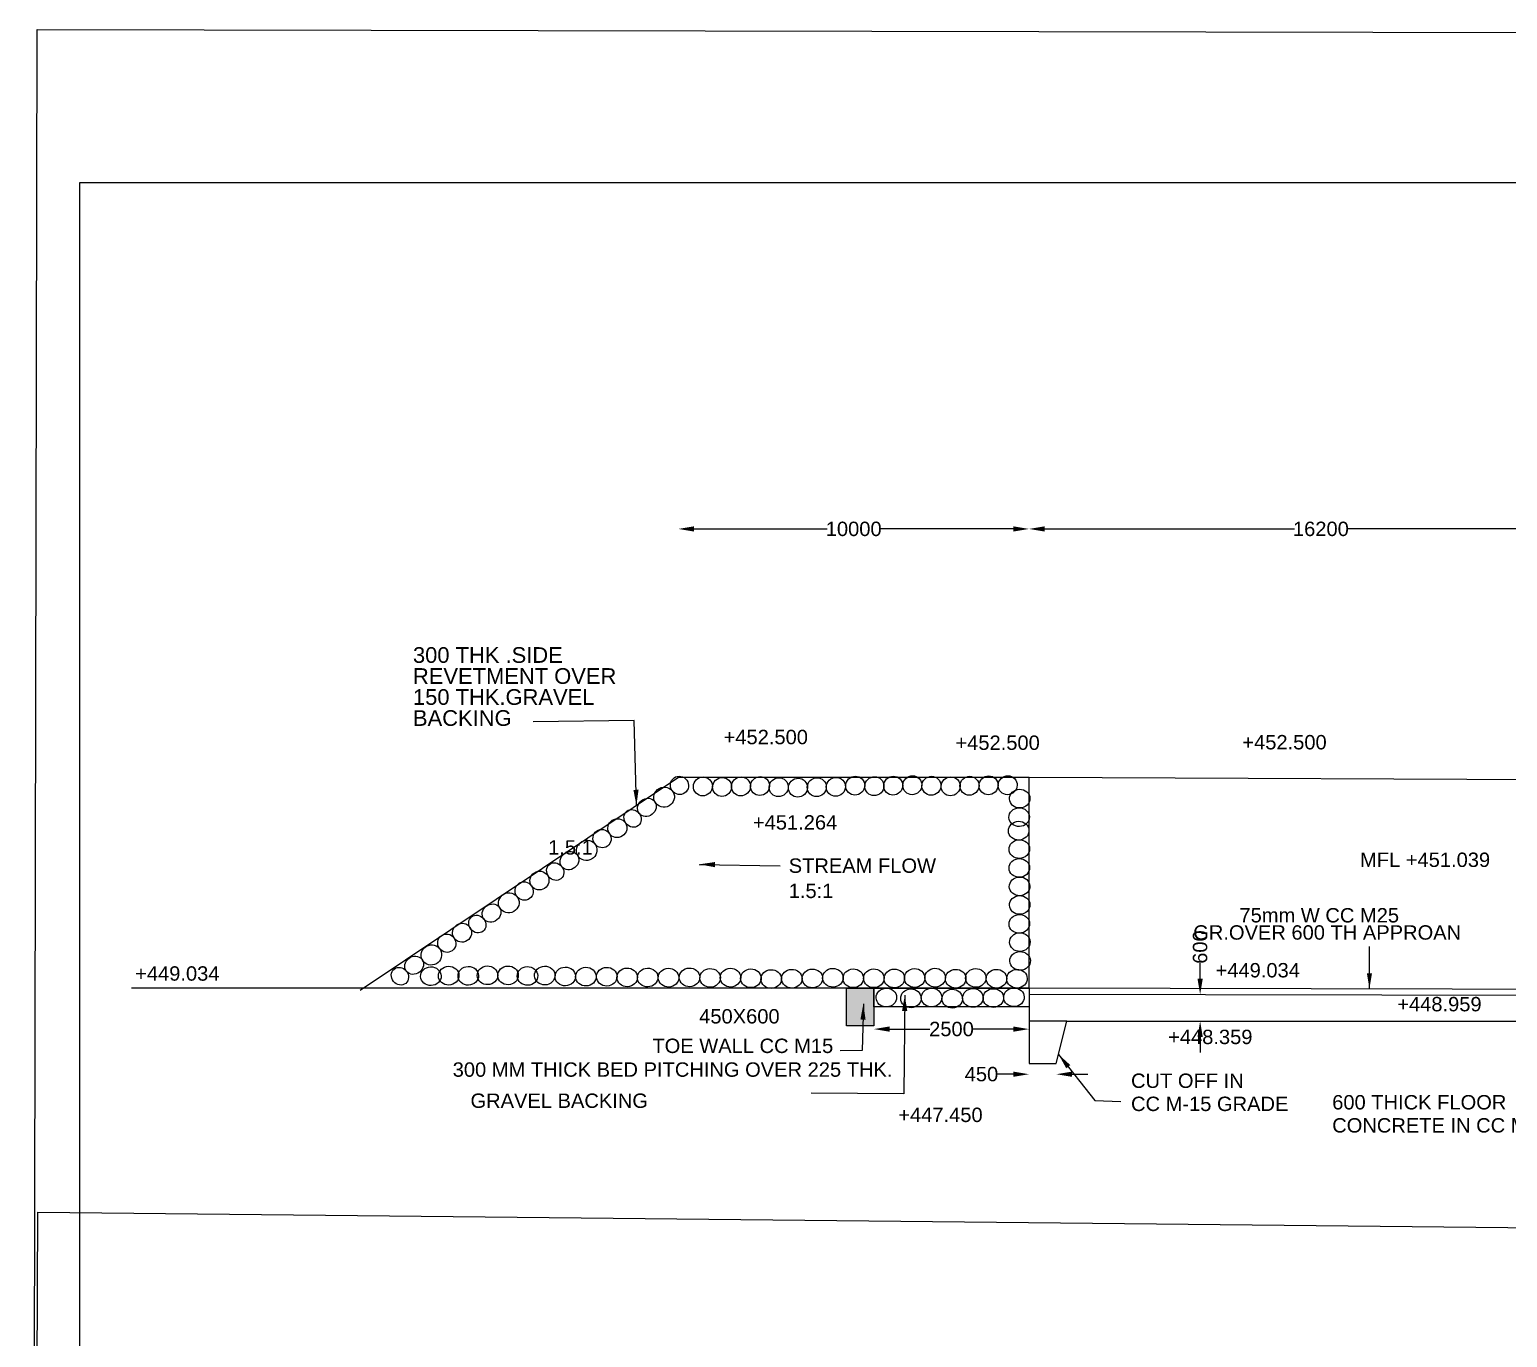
# Model space of a CAD drawing. Header units: millimetres. Extents: x -53233927 to -53208033, y 22136819 to 22151736.
# Drawn here: x -53233927 to -53228275, y 22146734 to 22151736 of the extents above; entities that cross this region are included whole.
import ezdxf

# ---------------------------------------------------------------- set-up
doc = ezdxf.new("R2010")
doc.units = ezdxf.units.MM
doc.header["$MEASUREMENT"] = 0
doc.header["$XCLIPFRAME"] = 0
doc.header["$PDMODE"] = 32
doc.header["$PDSIZE"] = 70
for name, color, linetype in [('DIMENSION', 7, 'Continuous'), ('DIMENSIONS', 7, 'Continuous'), ('DRAWING', 2, 'Continuous'), ('REF', 22, 'Continuous'), ('TEXT', 1, 'Continuous')]:
    doc.layers.add(name, color=color, linetype=linetype)
doc.styles.get("Standard").update_dxf_attribs({"font": 'arial.ttf', "height": 55})
doc.dimstyles.get("Standard").update_dxf_attribs({"dimtxt": 60, "dimasz": 60, "dimexe": 0.18, "dimexo": 0.0625, "dimgap": 0.09, "dimtad": 0, "dimdec": 0, "dimzin": 0, "dimdsep": 46, "dimtxsty": 'Standard', "dimcen": 0.09, "dimse1": 1, "dimse2": 1, "dimadec": 0, "dimazin": 0, "dimtfac": 1, "dimtdec": 0, "dimtofl": 0, "dimtmove": 0, "dimatfit": 3, "dimfxl": 1, "dimtolj": 1, "dimtzin": 0, "dimarcsym": 0})
picture_1 = doc.add_image_def('image1.jpg', size_in_pixel=(7168, 4116))

# ---------------------------------------------------------------- blocks, each defined once
blk = doc.blocks.new('*D54')
at = {"layer": 'Defpoints', "color": 0, "transparency": 16777216}
for p in [(-53230104.5, 22149826), (-53231445.5, 22148876), (-53230104.5, 22148876)]:
    blk.add_point(p, dxfattribs=at)
at = {"layer": 'DIMENSIONS', "color": 0, "lineweight": -2, "transparency": 16777216}
for p, q in [((-53231385.5, 22149826), (-53230875.9, 22149826)), ((-53230164.5, 22149826), (-53230674.1, 22149826))]:
    blk.add_line(p, q, dxfattribs=at)
at = {"layer": 'DIMENSIONS', "color": 0, "transparency": 16777216}
for points in [[(-53231385.5, 22149836), (-53231385.5, 22149816), (-53231445.5, 22149826)], [(-53230164.5, 22149836), (-53230164.5, 22149816), (-53230104.5, 22149826)]]:
    blk.add_solid(points, dxfattribs=at)
at = {"layer": 'DIMENSIONS', "color": 0, "transparency": 16777216, "insert": (-53230775, 22149826), "char_height": 55, "attachment_point": 5}
blk.add_mtext('\\A1;10000', dxfattribs=at)
blk = doc.blocks.new('*D55')
at = {"layer": 'Defpoints', "color": 0, "transparency": 16777216}
for p in [(-53227872, 22149826), (-53230104.5, 22148876), (-53227872, 22148865)]:
    blk.add_point(p, dxfattribs=at)
at = {"layer": 'DIMENSIONS', "color": 0, "lineweight": -2, "transparency": 16777216}
for p, q in [((-53230044.5, 22149826), (-53229089.1, 22149826)), ((-53227932, 22149826), (-53228887.4, 22149826))]:
    blk.add_line(p, q, dxfattribs=at)
at = {"layer": 'DIMENSIONS', "color": 0, "transparency": 16777216}
for points in [[(-53230044.5, 22149836), (-53230044.5, 22149816), (-53230104.5, 22149826)], [(-53227932, 22149836), (-53227932, 22149816), (-53227872, 22149826)]]:
    blk.add_solid(points, dxfattribs=at)
at = {"layer": 'DIMENSIONS', "color": 0, "transparency": 16777216, "insert": (-53228988.2, 22149826), "char_height": 55, "attachment_point": 5}
blk.add_mtext('\\A1;16200', dxfattribs=at)
blk = doc.blocks.new('*D94')
at = {"layer": 'Defpoints', "color": 0, "transparency": 16777216}
for p in [(-53229450, 22148046.2), (-53229434.8, 22148046.2), (-53229435, 22147943.5)]:
    blk.add_point(p, dxfattribs=at)
at = {"layer": 'DIMENSIONS', "color": 0, "lineweight": -2, "transparency": 16777216}
for p, q in [((-53229450, 22148106.2), (-53229450, 22148166.2)), ((-53229450, 22147883.5), (-53229450, 22147823.5))]:
    blk.add_line(p, q, dxfattribs=at)
at = {"layer": 'DIMENSIONS', "color": 0, "transparency": 16777216}
for points in [[(-53229460, 22148106.2), (-53229440, 22148106.2), (-53229450, 22148046.2)], [(-53229460, 22147883.5), (-53229440, 22147883.5), (-53229450, 22147943.5)]]:
    blk.add_solid(points, dxfattribs=at)
at = {"layer": 'DIMENSIONS', "color": 0, "transparency": 16777216, "insert": (-53229450, 22148227.1), "char_height": 55, "attachment_point": 5, "rotation": 90}
blk.add_mtext('\\A1;600', dxfattribs=at)
blk = doc.blocks.new('*D95')
at = {"layer": 'Defpoints', "color": 0, "transparency": 16777216}
for p in [(-53230104.5, 22147782.5), (-53230000, 22147782.5), (-53230104.5, 22147741)]:
    blk.add_point(p, dxfattribs=at)
at = {"layer": 'DIMENSIONS', "color": 0, "lineweight": -2, "transparency": 16777216}
for p, q in [((-53230164.5, 22147741), (-53230224.5, 22147741)), ((-53229940, 22147741), (-53229880, 22147741))]:
    blk.add_line(p, q, dxfattribs=at)
at = {"layer": 'DIMENSIONS', "color": 0, "transparency": 16777216}
for points in [[(-53230164.5, 22147751), (-53230164.5, 22147731), (-53230104.5, 22147741)], [(-53229940, 22147751), (-53229940, 22147731), (-53230000, 22147741)]]:
    blk.add_solid(points, dxfattribs=at)
at = {"layer": 'DIMENSIONS', "color": 0, "transparency": 16777216, "insert": (-53230286.4, 22147741), "char_height": 55, "attachment_point": 5}
blk.add_mtext('\\A1;450', dxfattribs=at)
blk = doc.blocks.new('*D96')
at = {"layer": 'Defpoints', "color": 0, "transparency": 16777216}
for p in [(-53230697.5, 22147926.5), (-53230697.5, 22147913.5), (-53230104.5, 22147926.5)]:
    blk.add_point(p, dxfattribs=at)
at = {"layer": 'DIMENSIONS', "color": 0, "lineweight": -2, "transparency": 16777216}
for p, q in [((-53230637.5, 22147913.5), (-53230483.59, 22147913.5)), ((-53230164.5, 22147913.5), (-53230318.41, 22147913.5))]:
    blk.add_line(p, q, dxfattribs=at)
at = {"layer": 'DIMENSIONS', "color": 0, "transparency": 16777216}
for points in [[(-53230637.5, 22147923.5), (-53230637.5, 22147903.5), (-53230697.5, 22147913.5)], [(-53230164.5, 22147923.5), (-53230164.5, 22147903.5), (-53230104.5, 22147913.5)]]:
    blk.add_solid(points, dxfattribs=at)
at = {"layer": 'DIMENSIONS', "color": 0, "transparency": 16777216, "insert": (-53230401, 22147913.5), "char_height": 55, "attachment_point": 5}
blk.add_mtext('\\A1;2500', dxfattribs=at)

msp = doc.modelspace()

# ---------------------------------------------------------------- hatches: boundary and pattern name
at = {"layer": 'DIMENSION'}
h = msp.add_hatch(dxfattribs=at)
h.set_pattern_fill('AR-CONC', color=0)
h.set_pattern_definition([(50, (0, 0), (7.172601826, -0.6275213498), [0.75, -8.25]), (355, (0, 0), (-1.3875133361, 7.521921337), [0.6, -6.6]), (100.45144446, (0.598, -0.052), (5.7850884673, 6.8943999097), [0.63740192, -7.01142112]), (46.1842, (0, 2), (10.6724133067, -1.6551928079), [1.125, -12.375]), (96.63563549, (0.889, 1.862), (9.3466194567, 9.7411860077), [0.95610342, -10.5171376]), (351.18416399, (0, 2), (9.3466194505, 9.7411860027), [0.9, -9.90000001]), (21, (1, 1.5), (5.9690705212, -4.02618890665), [0.75, -8.25]), (326, (1, 1.5), (2.4331533192, 7.2515004505), [0.6, -6.6]), (71.45144474, (1.4974, 1.1645), (8.4022237673, 3.2253115281), [0.6374019, -7.01142112]), (37.5, (0, 0), (0.12159855317, 3.32893853831), [0, -6.52, 0, -6.7, 0, -6.625]), (7.5, (0, 0), (2.63069537442, 3.94411711882), [0, -3.82, 0, -6.37, 0, -2.525]), (327.5, (-2.23, 0), (5.33822436172, -0.22554871734), [0, -2.5, 0, -7.8, 0, -10.35]), (317.5, (-3.23, 0), (5.83186169342, 1.00104982332), [0, -3.25, 0, -5.18, 0, -7.35])])
h.paths.add_polyline_path([(-53230697.5, 22148070.5), (-53230802.5, 22148070.5), (-53230802.5, 22147925.5), (-53230697.5, 22147925.5)])
h.paths.add_polyline_path([(-53230682.2, 22142225), (-53230682.2, 22142230.6), (-53230789.5, 22142230.4), (-53230786.3, 22141051.2), (-53230679, 22141051.5)])

# ---------------------------------------------------------------- linework, layer by layer
at = {"layer": 'DIMENSION', "color": 0}
msp.add_lwpolyline([(-53208607, 22137171), (-53233735, 22137171), (-53233735, 22151151.5), (-53208607, 22151151.5)], close=True, dxfattribs=at)
for centre, major_axis, ratio in [((-53231500, 22148800.5), (-34.5, -19.5), 0.967198), ((-53231441.3, 22148845.4), (20.8, -28.8), 0.966913), ((-53231351.8, 22148841.5), (-30.8, -20), 0.976119), ((-53231278.2, 22148839.5), (-30.8, -20), 0.976119), ((-53231206.2, 22148841.5), (-30.8, -20), 0.976119), ((-53231133.2, 22148843), (-30.8, -20), 0.976119), ((-53231061.8, 22148838.5), (-30.8, -20), 0.976119), ((-53230988.2, 22148836.5), (-30.8, -20), 0.976119), ((-53230916.2, 22148838.5), (-30.8, -20), 0.976119), ((-53230843.2, 22148840), (-30.8, -20), 0.976119), ((-53230769.2, 22148844.5), (-30.8, -20), 0.976119), ((-53230695.8, 22148842.5), (-30.8, -20), 0.976119), ((-53230623.8, 22148844.5), (-30.8, -20), 0.976119), ((-53230550.8, 22148846), (-30.8, -20), 0.976119), ((-53230477.8, 22148844), (-30.8, -20), 0.976119), ((-53230404.2, 22148842), (-30.8, -20), 0.976119), ((-53230332.2, 22148844), (-30.8, -20), 0.976119), ((-53230259.2, 22148845.5), (-30.8, -20), 0.976119), ((-53230186.2, 22148846), (-30.8, -20), 0.976119), ((-53231566, 22148761.1), (-29.5, -22.9), 0.893373), ((-53230140, 22148794.8), (-39.3, -1.1), 0.910815), ((-53231620.5, 22148719.2), (22.1, -27.4), 0.895269), ((-53230142, 22148723.8), (-39.3, -1.1), 0.910815), ((-53231737.3, 22148641.9), (20.8, -28.8), 0.966913), ((-53231678.8, 22148682), (-30.8, -20), 0.976119), ((-53230144, 22148672.2), (-39.3, -1.1), 0.910815), ((-53231796, 22148597), (-34.5, -19.5), 0.967198), ((-53230141.5, 22148601.8), (-39.3, -1.1), 0.910815), ((-53231862, 22148557.6), (-29.5, -22.9), 0.893373), ((-53230141.5, 22148529.8), (-39.3, -1.1), 0.910815), ((-53231976.8, 22148481.5), (-30.8, -20), 0.976119), ((-53231916.5, 22148515.8), (22.1, -27.4), 0.895269), ((-53232035.3, 22148441.4), (20.8, -28.8), 0.966913), ((-53230140.5, 22148459.2), (-39.3, -1.1), 0.910815), ((-53232160, 22148357.1), (-29.5, -22.9), 0.893373), ((-53232094, 22148396.5), (-34.5, -19.5), 0.967198), ((-53230140, 22148388.2), (-39.3, -1.1), 0.910815), ((-53232214.5, 22148315.2), (22.1, -27.4), 0.895269), ((-53230141.5, 22148315.8), (-39.3, -1.1), 0.910815), ((-53232331.3, 22148241.9), (20.8, -28.8), 0.966913), ((-53232272.8, 22148282), (-30.8, -20), 0.976119), ((-53230139.5, 22148246.2), (-39.3, -1.1), 0.910815), ((-53232390, 22148197), (-34.5, -19.5), 0.967198), ((-53232456, 22148157.6), (-29.5, -22.9), 0.893373), ((-53230138.5, 22148174.2), (-39.3, -1.1), 0.910815), ((-53232510.5, 22148115.8), (22.1, -27.4), 0.895269), ((-53232392, 22148115.8), (-39.3, -1.1), 0.910815), ((-53232324, 22148117.8), (-39.3, -1.1), 0.910815), ((-53232249, 22148117.2), (-39.3, -1.1), 0.910815), ((-53232175.5, 22148119.2), (-39.3, -1.1), 0.910815), ((-53232097, 22148118.8), (-39.3, -1.1), 0.910815), ((-53232022.5, 22148116.8), (-39.3, -1.1), 0.910815), ((-53231956.5, 22148118.2), (-39.3, -1.1), 0.910815), ((-53231878, 22148114.8), (-39.3, -1.1), 0.910815), ((-53231799, 22148114.2), (-39.3, -1.1), 0.910815), ((-53231719.5, 22148113.8), (-39.3, -1.1), 0.910815), ((-53231641.5, 22148111.2), (-39.3, -1.1), 0.910815), ((-53231563, 22148110.8), (-39.3, -1.1), 0.910815), ((-53231483, 22148110.2), (-39.3, -1.1), 0.910815), ((-53231403, 22148111.2), (-39.3, -1.1), 0.910815), ((-53231324, 22148109.2), (-39.3, -1.1), 0.910815), ((-53231246, 22148110.2), (-39.3, -1.1), 0.910815), ((-53231168, 22148107.8), (-39.3, -1.1), 0.910815), ((-53231090.5, 22148104.8), (-39.3, -1.1), 0.910815), ((-53231011.5, 22148106.2), (-39.3, -1.1), 0.910815), ((-53230933, 22148107.2), (-39.3, -1.1), 0.910815), ((-53230854.5, 22148109.8), (-39.3, -1.1), 0.910815), ((-53230776.5, 22148107.8), (-39.3, -1.1), 0.910815), ((-53230698, 22148107.8), (-39.3, -1.1), 0.910815), ((-53230619.5, 22148107.2), (-39.3, -1.1), 0.910815), ((-53230542, 22148108.8), (-39.3, -1.1), 0.910815), ((-53230463.5, 22148110.2), (-39.3, -1.1), 0.910815), ((-53230385, 22148106.2), (-39.3, -1.1), 0.910815), ((-53230308, 22148109.2), (-39.3, -1.1), 0.910815), ((-53230229, 22148106.2), (-39.3, -1.1), 0.910815), ((-53230150.5, 22148106.2), (-39.3, -1.1), 0.910815), ((-53230650, 22148034.2), (-39.3, -1.1), 0.910815), ((-53230556, 22148031.2), (-39.3, -1.1), 0.910815), ((-53230477, 22148034.2), (-39.3, -1.1), 0.910815), ((-53230398, 22148029.8), (-39.3, -1.1), 0.910815), ((-53230319, 22148032.8), (-39.3, -1.1), 0.910815), ((-53230241, 22148032.2), (-39.3, -1.1), 0.910815), ((-53230162, 22148035.2), (-39.3, -1.1), 0.910815)]:
    msp.add_ellipse(centre, major_axis=major_axis, ratio=ratio, dxfattribs=at)
at = {"layer": 'DRAWING', "color": 0}
for points in [[(-53229960, 22147943.5), (-53227763.5, 22147943.5), (-53227763.5, 22148961), (-53227644.5, 22148961), (-53226586, 22149432), (-53225369.5, 22149432), (-53225175, 22149557.5), (-53224949.5, 22149557.5), (-53224704.5, 22149419.5), (-53223234.5, 22148432.5), (-53220818, 22148432.5), (-53219356.5, 22149414.5), (-53219100, 22149541.5), (-53218880, 22149541.5), (-53218693, 22149411.5), (-53218186, 22149411.5), (-53217573.5, 22149065), (-53217453.5, 22149065), (-53217175, 22148952.5), (-53214764.5, 22148952.5), (-53214225, 22148524.5), (-53213241.5, 22148524.5)], [(-53227763.5, 22148961), (-53227872, 22148865), (-53230104.5, 22148876)], [(-53231445.5, 22148876), (-53232663, 22148060.5)], [(-53230104.5, 22148070.5), (-53230104.5, 22148876), (-53231445.5, 22148876)], [(-53230104.5, 22148070.5), (-53233537.5, 22148070.5)], [(-53222014, 22148050.5), (-53230104.5, 22148070.5)], [(-53230104.5, 22148047.5), (-53222014, 22148031.5)], [(-53230104.5, 22147998), (-53230104.5, 22147782.5), (-53230000, 22147782.5), (-53229960, 22147943.5), (-53230104.5, 22147943.5)]]:
    msp.add_lwpolyline(points, dxfattribs=at)
for points in [[(-53230802.5, 22148070.5), (-53230697.5, 22148070.5), (-53230697.5, 22147925.5), (-53230802.5, 22147925.5)], [(-53230697.5, 22148070.5), (-53230104.5, 22148070.5), (-53230104.5, 22147998), (-53230697.5, 22147998)]]:
    msp.add_lwpolyline(points, close=True, dxfattribs=at)

# ---------------------------------------------------------------- texts
for s, p in [('300 THK .SIDE ', (-53232460.5, 22149314)), ('REVETMENT OVER ', (-53232460.5, 22149233.7)), ('150 THK.GRAVEL', (-53232460.5, 22149153.4)), ('BACKING ', (-53232460.5, 22149073))]:
    msp.add_text(s, height=60, dxfattribs=at).set_placement(p)
at = {"layer": 'TEXT', "color": 0}
for s, p in [('+452.500', (-53231272.5, 22149002.9)), ('+452.500', (-53230385.8, 22148981.2)), ('+452.500', (-53229288.6, 22148983.1)), ('+451.264 ', (-53231160.5, 22148676.5)), ('1.5:1', (-53231943.6, 22148580.7)), ('STREAM FLOW ', (-53231023.5, 22148511)), ('MFL +451.039', (-53228838.5, 22148533.5)), ('1.5:1', (-53231023.5, 22148414.6)), ('75mm W CC M25 ', (-53229299.7, 22148321.2)), ('GR.OVER 600 TH APPROAN', (-53229476.5, 22148255.5)), ('+449.034', (-53229391, 22148111.1)), ('+449.034', (-53233523.1, 22148098.6)), ('+448.959', (-53228696.1, 22147981.4)), ('450X600', (-53231365.9, 22147934.9)), ('+448.359', (-53229572.4, 22147856.1)), ('TOE WALL CC M15', (-53231544.8, 22147822)), ('300 MM THICK BED PITCHING OVER 225 THK.', (-53232308.6, 22147731.2)), ('CUT OFF IN', (-53229714.3, 22147688.5)), ('GRAVEL BACKING ', (-53232240.5, 22147612.1)), ('600 THICK FLOOR', (-53228944.9, 22147606.2)), ('+447.450', (-53230604.4, 22147558.1)), ('CC M-15 GRADE', (-53229714.3, 22147600.1)), ('CONCRETE IN CC M 15 ', (-53228944.9, 22147517.9))]:
    msp.add_text(s, height=55, dxfattribs=at).set_placement(p)

# ---------------------------------------------------------------- dimensions: what is measured, and where the dimension line sits
at = {"layer": 'DIMENSIONS', "color": 0}
for base, p1, p2, text, picture, middle in [((-53230104.5, 22149826), (-53231445.5, 22148876), (-53230104.5, 22148876), '10000', '*D54', (-53230775, 22149826)), ((-53227872, 22149826), (-53230104.5, 22148876), (-53227872, 22148865), '16200', '*D55', (-53228988.2, 22149826)), ((-53230697.5, 22147913.5), (-53230104.5, 22147926.5), (-53230697.5, 22147926.5), '2500', '*D96', (-53230401, 22147913.5)), ((-53230104.5, 22147741), (-53230000, 22147782.5), (-53230104.5, 22147782.5), '450', '*D95', (-53230286.4, 22147741))]:
    dim = msp.add_linear_dim(base=base, p1=p1, p2=p2, text=text, dimstyle='Standard', dxfattribs=at)
    dim.commit()
    dim.dimension.update_dxf_attribs({"geometry": picture, "text_midpoint": middle})
dim = msp.add_linear_dim(base=(-53229450, 22148046.2), p1=(-53229435, 22147943.5), p2=(-53229434.8, 22148046.2), angle=90, text='600', dimstyle='Standard', dxfattribs=at)
dim.commit()
dim.dimension.update_dxf_attribs({"geometry": '*D94', "text_midpoint": (-53229450, 22148227.1)})

# ---------------------------------------------------------------- pictures from other files: only their frames are drawn
at = {"layer": 'REF', "color": 0}
image = msp.add_image(picture_1, insert=(-53233926.9, 22136883.6), size_in_units=(25865, 14852.1), rotation=-0.11194, dxfattribs=dict(at, brightness=40, fade=30))
image.dxf.flags = 7
image = msp.add_image(picture_1, insert=(-53233926.9, 22136883.6), size_in_units=(25865, 14852.1), rotation=-0.17428, dxfattribs=dict(at, brightness=40, fade=30))
image.set_boundary_path([(-0.5, 1252.77), (3105.754, 1275.713), (5786.453, 1272.963), (5845.33, 2680.065), (5845.33, 4115.5), (-0.5, 4115.5), (-0.5, 1252.77)])

# ---------------------------------------------------------------- leaders
at = {"layer": 'DIMENSION', "color": 0}
for points in [[(-53231606, 22148768.5), (-53231614.5, 22149094), (-53232001, 22149088)], [(-53231365.5, 22148543.5), (-53231056, 22148538)], [(-53228802.5, 22148067.3), (-53228802.5, 22148229)], [(-53230579.5, 22148043), (-53230583, 22147665.5), (-53230937, 22147668)], [(-53230738, 22148010), (-53230742, 22147831.5), (-53230826.5, 22147830.5)], [(-53229991.5, 22147816.8), (-53229853, 22147641), (-53229753.5, 22147637)]]:
    msp.add_leader(points, dimstyle='Standard', override={"dimgap": 0.09, "dimtad": 0}, dxfattribs=at)

doc.saveas('drawing.dxf')
